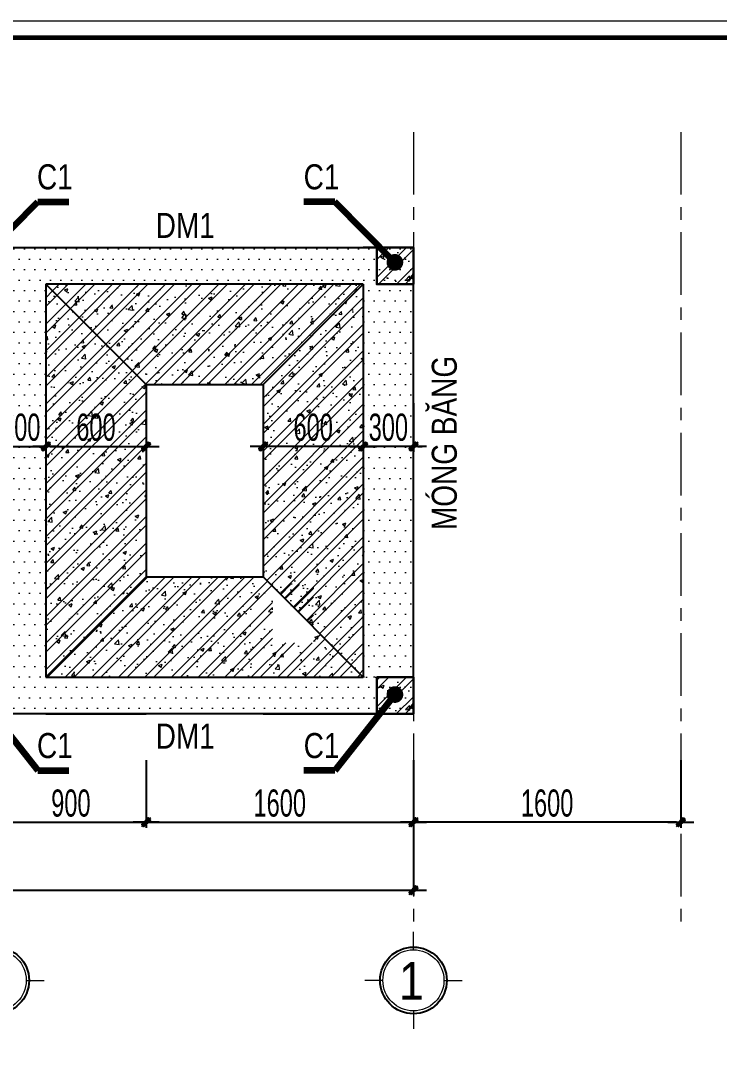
# Model space of a CAD drawing. Header units: millimetres. Extents: x 596422 to 1674380, y -367470 to 58862.
# Drawn here: x 1152442 to 1156622, y -45851 to -39636 of the extents above; entities that cross this region are included whole.
import ezdxf
from ezdxf.enums import TextEntityAlignment as Align

# ---------------------------------------------------------------- set-up
doc = ezdxf.new("R2010")
doc.units = ezdxf.units.MM
doc.header["$LTSCALE"] = 600
doc.header["$MEASUREMENT"] = 0
doc.linetypes.add('CENTER', pattern=[2, 1.25, -0.25, 0.25, -0.25])
doc.layers.get('0').update_dxf_attribs({"lineweight": 0})
doc.layers.get('Defpoints').update_dxf_attribs({"lineweight": 0})
for name, color, linetype, lineweight in [('EG Dim', 8, 'Continuous', 18), ('ISO', 33, 'Continuous', 15), ('LC Dim', 8, 'Continuous', 18), ('LC Hatch', 252, 'Continuous', 9), ('LC ISO', 153, 'Continuous', 13), ('LC Net dam 1', 30, 'Continuous', 30), ('LC Net thay', 7, 'Continuous', 25), ('LC Text1', 3, 'Continuous', 20), ('LC Text2', 7, 'Continuous', 25), ('truc', 76, 'CENTER', 9)]:
    doc.layers.add(name, color=color, linetype=linetype, lineweight=lineweight)
doc.layers.add('Khungten_LCDI', color=7, linetype='Continuous')
doc.layers.add('Kichthuoc', color=9, linetype='Continuous')
doc.styles.add('HOATBIF', font='hoatbif.shx', dxfattribs={"width": 0.65})
doc.styles.add('Khungten', font='VHAVAN.TTF', dxfattribs={"width": 0.9, "height": 5000})
doc.styles.add('LC 1', font='VHAVANB.TTF')
doc.styles.add('T2', font='VHARIAL.TTF', dxfattribs={"width": 0.8})
doc.styles.add('Title', font='VHAVAN.TTF', dxfattribs={"width": 0.8})
doc.dimstyles.new('1-100', dxfattribs={"dimscale": 300, "dimtxt": 1.2, "dimasz": 0.25, "dimexe": 0.5, "dimexo": 0, "dimgap": 0.3, "dimtad": 1, "dimdec": 0, "dimzin": 0, "dimdsep": 46, "dimtxsty": 'HOATBIF', "dimblk1": 'DOT', "dimblk2": 'DOT', "dimsah": 1, "dimcen": -1, "dimdle": 1, "dimclrd": 256, "dimclre": 256, "dimclrt": 4, "dimadec": 3, "dimazin": 2, "dimtfac": 0.333333, "dimtdec": 0, "dimtix": 1, "dimtmove": 2, "dimatfit": 3, "dimldrblk": 'DOT', "dimfxl": 1, "dimtvp": 0.833333, "dimtolj": 1, "dimtzin": 0, "dimarcsym": 0})
doc.dimstyles.new('1-20', dxfattribs={"dimscale": 100, "dimtxt": 2.5, "dimasz": 0.35, "dimexe": 0.5, "dimexo": 0, "dimgap": 0.8, "dimtad": 1, "dimdec": 0, "dimlfac": 0.2, "dimzin": 0, "dimdsep": 46, "dimtxsty": 'HOATBIF', "dimblk1": 'DOT', "dimblk2": 'DOT', "dimsah": 1, "dimcen": -1, "dimdle": 1, "dimclrd": 256, "dimclre": 256, "dimclrt": 4, "dimadec": 3, "dimazin": 2, "dimtfac": 0.333333, "dimtdec": 0, "dimtix": 1, "dimtmove": 2, "dimatfit": 3, "dimldrblk": 'DOT', "dimfxl": 1, "dimtvp": 0.833333, "dimtolj": 1, "dimtzin": 0, "dimarcsym": 0})
pattern_1 = [(50, (165150.67, 0), (215.178055, -18.82564), [22.5, -247.5]), (355, (165150.67, 0), (-41.6254, 225.65764), [18, -198]), (100.4514, (165168.6, -1.57), (173.552815, 206.831863), [19.122057, -210.342634]), (46.1842, (165150.67, 60), (320.172315, -49.655704), [33.75, -371.25]), (96.6356, (165177.35, 55.86), (280.39881, 292.23536), [28.68309, -315.5139]), (351.1842, (165150.67, 60), (280.39858, 292.23558), [27, -297]), (21, (165180.67, 45), (179.072116, -120.785667), [22.5, -247.5]), (326, (165180.67, 45), (72.9946, 217.545014), [18, -198]), (71.4514, (165195.6, 34.93), (252.06679, 96.75915), [19.122057, -210.342634]), (37.5, (165150.67, 0), (3.6479566, 99.868156), [0, -195.6, 0, -201, 0, -198.75]), (7.5, (165150.67, 0), (78.920861, 118.323514), [0, -114.6, 0, -191.1, 0, -75.75]), (327.5, (165083.77, 0), (160.146731, -6.7664615), [0, -75, 0, -234, 0, -310.5]), (317.5, (165053.77, 0), (174.95585, 30.031495), [0, -97.5, 0, -155.4, 0, -220.5]), (45, (165150.67, 0), (-79.549513, 79.549513), []), (45, (165203.71, 0), (-79.549513, 79.549513), [])]

# ---------------------------------------------------------------- blocks, each defined once
blk = doc.blocks.new('TTRUC')
at = {"layer": 'ISO'}
for p, q in [((0, 6.37), (0, 10.13)), ((-6.37, 0), (-10.13, 0)), ((6.37, 0), (10.13, 0)), ((0, -6.37), (0, -10.13))]:
    blk.add_line(p, q, dxfattribs=at)
blk.add_circle((0, 0), 6.37, dxfattribs=at)
at = {"layer": 'Kichthuoc'}
blk.add_circle((0, 0), 6.95, dxfattribs=at)
blk = doc.blocks.new('DOT')
at = {"layer": 'Kichthuoc', "color": 4}
blk.add_line((-1, -1), (1, 1), dxfattribs=at)
at = {"layer": 'Kichthuoc'}
blk.add_line((-3, 0), (3, 0), dxfattribs=at)
at = {"layer": 'Kichthuoc', "color": 4}
blk.add_lwpolyline([(0.5, 1), (-1, -0.5), (-0.5, -1), (1, 0.5)], close=True, dxfattribs=at)
blk = doc.blocks.new('*D996')
at = {"layer": 'Defpoints', "color": 0, "transparency": 16777216}
for p in [(1153191.7, -44060.7), (1154791.7, -44060.4), (1154791.7, -44432.4)]:
    blk.add_point(p, dxfattribs=at)
at = {"layer": 'EG Dim', "lineweight": -2, "transparency": 16777216}
for p, q in [((1153191.7, -44060.7), (1153191.7, -44464.9)), ((1154791.7, -44060.4), (1154791.7, -44464.9)), ((1153217.7, -44432.4), (1154765.7, -44432.4))]:
    blk.add_line(p, q, dxfattribs=at)
at = {"layer": 'EG Dim', "lineweight": -2, "transparency": 16777216, "xscale": 26, "yscale": 26, "zscale": 26, "rotation": 180}
blk.add_blockref('DOT', (1153191.7, -44432.4), dxfattribs=at)
at = {"layer": 'EG Dim', "lineweight": -2, "transparency": 16777216, "xscale": 26, "yscale": 26, "zscale": 26}
blk.add_blockref('DOT', (1154791.7, -44432.4), dxfattribs=at)
at = {"layer": 'EG Dim', "color": 4, "transparency": 16777216, "insert": (1153991.7, -44318.6), "char_height": 162.5, "attachment_point": 5, "style": 'HOATBIF'}
blk.add_mtext('\\A1;1600', dxfattribs=at)
blk = doc.blocks.new('_Dot')
at = {"color": 0, "linetype": 'ByBlock', "lineweight": -2}
blk.add_line((-0.5, 0), (-1, 0), dxfattribs=at)
at = {"color": 0, "linetype": 'ByBlock', "const_width": 0.5}
blk.add_lwpolyline([(-0.25, 0, 1), (0.25, 0, 1)], format="xyb", close=True, dxfattribs=at)
blk = doc.blocks.new('*D947')
at = {"layer": 'Defpoints', "color": 0, "transparency": 16777216}
for p in [(1147291.8, -44061.1), (1154791.7, -44060.8), (1154791.7, -44839.1)]:
    blk.add_point(p, dxfattribs=at)
at = {"layer": 'EG Dim', "lineweight": -2, "transparency": 16777216}
for p, q in [((1147291.8, -44061.1), (1147291.8, -44871.6)), ((1154791.7, -44060.8), (1154791.7, -44871.6)), ((1147317.8, -44839.1), (1154765.7, -44839.1))]:
    blk.add_line(p, q, dxfattribs=at)
at = {"layer": 'EG Dim', "lineweight": -2, "transparency": 16777216, "xscale": 26, "yscale": 26, "zscale": 26, "rotation": 180}
blk.add_blockref('DOT', (1147291.8, -44839.1), dxfattribs=at)
at = {"layer": 'EG Dim', "lineweight": -2, "transparency": 16777216, "xscale": 26, "yscale": 26, "zscale": 26}
blk.add_blockref('DOT', (1154791.7, -44839.1), dxfattribs=at)
at = {"layer": 'EG Dim', "color": 4, "transparency": 16777216, "insert": (1151041.8, -44725.3), "char_height": 162.5, "attachment_point": 5, "style": 'HOATBIF'}
blk.add_mtext('\\A1;7500', dxfattribs=at)
blk = doc.blocks.new('LCDI-new')
at = {"layer": 'Defpoints', "lineweight": 0}
blk.add_lwpolyline([(-1626044.71, 488105.01), (-1626044.71, 488402.01), (-1625624.71, 488402.01), (-1625624.71, 488105.01)], close=True, dxfattribs=at)
at = {"layer": 'Khungten_LCDI', "color": 5, "lineweight": 60}
blk.add_lwpolyline([(-1626032.71, 488107.01), (-1626032.71, 488400.01), (-1625626.71, 488400.01), (-1625626.71, 488107.01)], close=True, dxfattribs=at)
at = {"color": 2, "style": 'Title', "width": 1.824646}
for tag, p, p2 in [('TENBANVE1', (-1625663.58, 488164.65), (-1625629.32, 488164.65)), ('TENBANVE2', (-1625663.58, 488157.89), (-1625629.32, 488157.89))]:
    blk.add_attdef(tag, text='', height=2.5, dxfattribs=at).set_placement(p, p2, align=Align.FIT)
at = {"color": 7, "style": 'Khungten', "width": 0.8}
for tag, p in [('REVISION', (-1625637.72, 488146.05)), ('NGAYHT', (-1625637.25, 488137.42))]:
    blk.add_attdef(tag, text='', height=2, dxfattribs=at).set_placement(p, align=Align.CENTER)
at = {"color": 2, "style": 'Title', "width": 0.7}
blk.add_attdef('SOBANVE', text='', height=2.5, dxfattribs=at).set_placement((-1625637.09, 488114.55), align=Align.CENTER)
blk = doc.blocks.new('*D958')
at = {"layer": 'Defpoints', "color": 0, "transparency": 16777216}
for p in [(1152291.7, -44060.8), (1153191.7, -44060.4), (1153191.7, -44432.5)]:
    blk.add_point(p, dxfattribs=at)
at = {"layer": 'EG Dim', "lineweight": -2, "transparency": 16777216}
for p, q in [((1152291.7, -44060.8), (1152291.7, -44465)), ((1153191.7, -44060.4), (1153191.7, -44465)), ((1152317.7, -44432.5), (1153165.7, -44432.5))]:
    blk.add_line(p, q, dxfattribs=at)
at = {"layer": 'EG Dim', "lineweight": -2, "transparency": 16777216, "xscale": 26, "yscale": 26, "zscale": 26, "rotation": 180}
blk.add_blockref('DOT', (1152291.7, -44432.5), dxfattribs=at)
at = {"layer": 'EG Dim', "lineweight": -2, "transparency": 16777216, "xscale": 26, "yscale": 26, "zscale": 26}
blk.add_blockref('DOT', (1153191.7, -44432.5), dxfattribs=at)
at = {"layer": 'EG Dim', "color": 4, "transparency": 16777216, "insert": (1152741.7, -44318.7), "char_height": 162.5, "attachment_point": 5, "style": 'HOATBIF'}
blk.add_mtext('\\A1;900', dxfattribs=at)
blk = doc.blocks.new('*D959')
at = {"layer": 'Defpoints', "color": 0, "transparency": 16777216}
for p in [(1152291.7, -41923.7), (1152591.7, -41923.7), (1152591.7, -42182.9)]:
    blk.add_point(p, dxfattribs=at)
at = {"layer": 'EG Dim', "lineweight": -2, "transparency": 16777216}
for p, q in [((1152291.7, -41923.7), (1152291.7, -42215.4)), ((1152591.7, -41923.7), (1152591.7, -42215.4)), ((1152265.7, -42182.9), (1152239.7, -42182.9)), ((1152291.7, -42182.9), (1152591.7, -42182.9)), ((1152617.7, -42182.9), (1152643.7, -42182.9))]:
    blk.add_line(p, q, dxfattribs=at)
at = {"layer": 'EG Dim', "lineweight": -2, "transparency": 16777216, "xscale": 26, "yscale": 26, "zscale": 26}
blk.add_blockref('DOT', (1152291.7, -42182.9), dxfattribs=at)
at = {"layer": 'EG Dim', "lineweight": -2, "transparency": 16777216, "xscale": 26, "yscale": 26, "zscale": 26, "rotation": 180}
blk.add_blockref('DOT', (1152591.7, -42182.9), dxfattribs=at)
at = {"layer": 'EG Dim', "color": 4, "transparency": 16777216, "insert": (1152441.7, -42069.2), "char_height": 162.5, "attachment_point": 5, "style": 'HOATBIF'}
blk.add_mtext('\\A1;300', dxfattribs=at)
blk = doc.blocks.new('*D960')
at = {"layer": 'Defpoints', "color": 0, "transparency": 16777216}
for p in [(1152591.7, -41923.7), (1153191.7, -41923.7), (1153191.7, -42182.9)]:
    blk.add_point(p, dxfattribs=at)
at = {"layer": 'EG Dim', "lineweight": -2, "transparency": 16777216}
for p, q in [((1152591.7, -41923.7), (1152591.7, -42215.4)), ((1153191.7, -41923.7), (1153191.7, -42215.4)), ((1152617.7, -42182.9), (1153165.7, -42182.9))]:
    blk.add_line(p, q, dxfattribs=at)
at = {"layer": 'EG Dim', "lineweight": -2, "transparency": 16777216, "xscale": 26, "yscale": 26, "zscale": 26, "rotation": 180}
blk.add_blockref('DOT', (1152591.7, -42182.9), dxfattribs=at)
at = {"layer": 'EG Dim', "lineweight": -2, "transparency": 16777216, "xscale": 26, "yscale": 26, "zscale": 26}
blk.add_blockref('DOT', (1153191.7, -42182.9), dxfattribs=at)
at = {"layer": 'EG Dim', "color": 4, "transparency": 16777216, "insert": (1152891.7, -42069.2), "char_height": 162.5, "attachment_point": 5, "style": 'HOATBIF'}
blk.add_mtext('\\A1;600', dxfattribs=at)
blk = doc.blocks.new('*D961')
at = {"layer": 'Defpoints', "color": 0, "transparency": 16777216}
for p in [(1154491.7, -41923.9), (1154791.7, -41923.9), (1154491.7, -42183.1)]:
    blk.add_point(p, dxfattribs=at)
at = {"layer": 'EG Dim', "lineweight": -2, "transparency": 16777216}
for p, q in [((1154491.7, -41923.9), (1154491.7, -42215.6)), ((1154791.7, -41923.9), (1154791.7, -42215.6)), ((1154465.7, -42183.1), (1154439.7, -42183.1)), ((1154791.7, -42183.1), (1154491.7, -42183.1)), ((1154817.7, -42183.1), (1154843.7, -42183.1))]:
    blk.add_line(p, q, dxfattribs=at)
at = {"layer": 'EG Dim', "lineweight": -2, "transparency": 16777216, "xscale": 26, "yscale": 26, "zscale": 26}
blk.add_blockref('DOT', (1154491.7, -42183.1), dxfattribs=at)
at = {"layer": 'EG Dim', "lineweight": -2, "transparency": 16777216, "xscale": 26, "yscale": 26, "zscale": 26, "rotation": 180}
blk.add_blockref('DOT', (1154791.7, -42183.1), dxfattribs=at)
at = {"layer": 'EG Dim', "color": 4, "transparency": 16777216, "insert": (1154641.7, -42069.3), "char_height": 162.5, "attachment_point": 5, "style": 'HOATBIF'}
blk.add_mtext('\\A1;300', dxfattribs=at)
blk = doc.blocks.new('*D962')
at = {"layer": 'Defpoints', "color": 0, "transparency": 16777216}
for p in [(1153891.7, -41923.9), (1154491.7, -41923.9), (1153891.7, -42183.1)]:
    blk.add_point(p, dxfattribs=at)
at = {"layer": 'EG Dim', "lineweight": -2, "transparency": 16777216}
for p, q in [((1153891.7, -41923.9), (1153891.7, -42215.6)), ((1154491.7, -41923.9), (1154491.7, -42215.6)), ((1154465.7, -42183.1), (1153917.7, -42183.1))]:
    blk.add_line(p, q, dxfattribs=at)
at = {"layer": 'EG Dim', "lineweight": -2, "transparency": 16777216, "xscale": 26, "yscale": 26, "zscale": 26, "rotation": 180}
blk.add_blockref('DOT', (1153891.7, -42183.1), dxfattribs=at)
at = {"layer": 'EG Dim', "lineweight": -2, "transparency": 16777216, "xscale": 26, "yscale": 26, "zscale": 26}
blk.add_blockref('DOT', (1154491.7, -42183.1), dxfattribs=at)
at = {"layer": 'EG Dim', "color": 4, "transparency": 16777216, "insert": (1154191.7, -42069.3), "char_height": 162.5, "attachment_point": 5, "style": 'HOATBIF'}
blk.add_mtext('\\A1;600', dxfattribs=at)
blk = doc.blocks.new('*D1150')
at = {"layer": 'Defpoints', "color": 0, "transparency": 16777216}
for p in [(1154791.8, -44060.6), (1156391.7, -44060.5), (1154791.8, -44432.4)]:
    blk.add_point(p, dxfattribs=at)
at = {"layer": 'EG Dim', "lineweight": -2, "transparency": 16777216}
for p, q in [((1154791.8, -44060.6), (1154791.8, -44464.9)), ((1156391.7, -44060.5), (1156391.7, -44464.9)), ((1156365.7, -44432.4), (1154817.8, -44432.4))]:
    blk.add_line(p, q, dxfattribs=at)
at = {"layer": 'EG Dim', "lineweight": -2, "transparency": 16777216, "xscale": 26, "yscale": 26, "zscale": 26, "rotation": 180}
blk.add_blockref('DOT', (1154791.8, -44432.4), dxfattribs=at)
at = {"layer": 'EG Dim', "lineweight": -2, "transparency": 16777216, "xscale": 26, "yscale": 26, "zscale": 26}
blk.add_blockref('DOT', (1156391.7, -44432.4), dxfattribs=at)
at = {"layer": 'EG Dim', "color": 4, "transparency": 16777216, "insert": (1155591.8, -44318.6), "char_height": 162.5, "attachment_point": 5, "style": 'HOATBIF'}
blk.add_mtext('\\A1;1600', dxfattribs=at)

msp = doc.modelspace()

# ---------------------------------------------------------------- hatches: boundary and pattern name
at = {"layer": 'LC Hatch'}
h = msp.add_hatch(dxfattribs=at)
h.set_pattern_fill('DOTS', color=256, scale=1000)
h.set_pattern_definition([(0, (165150.67, 0), (31.25, 62.5), [0, -62.5])])
h.paths.add_polyline_path([(1154791.7, -40993), (1153291.7, -40993.3), (1152591.7, -40993.3), (1152291.7, -40993.3), (1152291.7, -43563.7), (1152291.7, -43563.7), (1152291.7, -43783.3), (1154791.7, -43783.3), (1154791.7, -43563.3)])
h.paths.add_polyline_path([(1152591.7, -41212.9), (1154491.7, -41213), (1154491.7, -43563.7), (1152591.7, -43563.7)], flags=16)
h.paths.add_polyline_path([(1153191.7, -41812.9), (1154491.7, -41812.9), (1154491.7, -42963.7), (1153191.7, -42963.7)], flags=0)
h = msp.add_hatch(dxfattribs=at)
h.set_pattern_fill('BTCT', color=256, scale=30, style=0)
h.set_pattern_definition([(50, (490275.5, -34547.2), (215.178055, -18.82564), [22.5, -247.5]), (355, (490275.5, -34547.2), (-41.6254, 225.65764), [18, -198]), (100.4514, (490293.43, -34548.77), (173.552815, 206.83186), [19.12206, -210.342634]), (46.1842, (490275.5, -34487.2), (320.17231, -49.6557), [33.75, -371.25]), (96.6356, (490302.18, -34491.34), (280.39881, 292.23536), [28.68309, -315.5139]), (351.1842, (490275.5, -34487.2), (280.39858, 292.23558), [27, -297]), (21, (490305.5, -34502.2), (179.072116, -120.785667), [22.5, -247.5]), (326, (490305.5, -34502.2), (72.9946, 217.54501), [18, -198]), (71.4514, (490320.42, -34512.27), (252.06679, 96.75915), [19.12206, -210.342634]), (37.5, (490275.5, -34547.2), (3.647957, 99.868156), [0, -195.6, 0, -201, 0, -198.75]), (7.5, (490275.5, -34547.2), (78.920861, 118.323514), [0, -114.6, 0, -191.1, 0, -75.75]), (327.5, (490208.6, -34547.2), (160.146731, -6.766462), [0, -75, 0, -234, 0, -310.5]), (317.5, (490178.6, -34547.2), (174.95585, 30.031495), [0, -97.5, 0, -155.4, 0, -220.5]), (45, (490275.5, -34547.2), (-79.549513, 79.549513), []), (45, (490328.53, -34547.2), (-79.549513, 79.549513), [])])
h.paths.add_polyline_path([(1154791.7, -41212.9), (1154791.7, -40993.1), (1154571.7, -40993.1), (1154571.7, -41213.1)])
h = msp.add_hatch(dxfattribs=at)
h.set_pattern_fill('BTCT', color=256, scale=30, style=0)
h.set_pattern_definition([(50, (490275.5, -34547.2), (215.178055, -18.82564), [22.5, -247.5]), (355, (490275.5, -34547.2), (-41.6254, 225.65764), [18, -198]), (100.4514, (490293.43, -34548.77), (173.552815, 206.83186), [19.12206, -210.342634]), (46.1842, (490275.5, -34487.2), (320.17231, -49.6557), [33.75, -371.25]), (96.6356, (490302.18, -34491.34), (280.39881, 292.23536), [28.68309, -315.5139]), (351.1842, (490275.5, -34487.2), (280.39858, 292.23558), [27, -297]), (21, (490305.5, -34502.2), (179.072116, -120.785667), [22.5, -247.5]), (326, (490305.5, -34502.2), (72.9946, 217.54501), [18, -198]), (71.4514, (490320.42, -34512.27), (252.06679, 96.75915), [19.12206, -210.342634]), (37.5, (490275.5, -34547.2), (3.647957, 99.868156), [0, -195.6, 0, -201, 0, -198.75]), (7.5, (490275.5, -34547.2), (78.920861, 118.323514), [0, -114.6, 0, -191.1, 0, -75.75]), (327.5, (490208.6, -34547.2), (160.146731, -6.766462), [0, -75, 0, -234, 0, -310.5]), (317.5, (490178.6, -34547.2), (174.95585, 30.031495), [0, -97.5, 0, -155.4, 0, -220.5]), (45, (490275.5, -34547.2), (-79.549513, 79.549513), []), (45, (490328.53, -34547.2), (-79.549513, 79.549513), [])])
h.paths.add_polyline_path([(1154791.7, -41212.9), (1154791.7, -40993.1), (1154571.7, -40993.1), (1154571.7, -41213.1)])
h = msp.add_hatch(dxfattribs=at)
h.set_pattern_fill('BTCT', color=256, scale=30, style=0)
h.set_pattern_definition(pattern_1)
h.paths.add_polyline_path([(1154491.7, -41213), (1152591.7, -41212.9), (1153191.7, -41812.9), (1153891.7, -41812.9)])
h = msp.add_hatch(dxfattribs=at)
h.set_pattern_fill('BTCT', color=256, scale=30, style=0)
h.set_pattern_definition(pattern_1)
h.paths.add_polyline_path([(1153191.7, -41812.9), (1152591.7, -41212.9), (1152591.7, -43563.7), (1153191.7, -42963.7)])
h = msp.add_hatch(dxfattribs=at)
h.set_pattern_fill('BTCT', color=256, scale=30, style=0)
h.set_pattern_definition([(50, (163550.67, -0.16), (215.178055, -18.82564), [22.5, -247.5]), (355, (163550.67, -0.16), (-41.6254, 225.65764), [18, -198]), (100.4514, (163568.6, -1.72), (173.552815, 206.831863), [19.122057, -210.342634]), (46.1842, (163550.67, 59.84), (320.172315, -49.655704), [33.75, -371.25]), (96.6356, (163577.35, 55.7), (280.39881, 292.23536), [28.68309, -315.5139]), (351.1842, (163550.67, 59.84), (280.39858, 292.23558), [27, -297]), (21, (163580.67, 44.84), (179.072116, -120.785667), [22.5, -247.5]), (326, (163580.67, 44.84), (72.9946, 217.545014), [18, -198]), (71.4514, (163595.6, 34.78), (252.06679, 96.75915), [19.122057, -210.342634]), (37.5, (163550.67, -0.155), (3.6479566, 99.868156), [0, -195.6, 0, -201, 0, -198.75]), (7.5, (163550.67, -0.16), (78.920861, 118.323514), [0, -114.6, 0, -191.1, 0, -75.75]), (327.5, (163483.77, -0.155), (160.146731, -6.7664615), [0, -75, 0, -234, 0, -310.5]), (317.5, (163453.77, -0.16), (174.95585, 30.031495), [0, -97.5, 0, -155.4, 0, -220.5]), (45, (163550.67, -0.16), (-79.549513, 79.549513), []), (45, (163603.71, -0.16), (-79.549513, 79.549513), [])])
h.paths.add_polyline_path([(1154491.7, -41213), (1153891.7, -41813), (1153891.7, -42963.9), (1154491.7, -43563.9)])
h = msp.add_hatch(dxfattribs=at)
h.set_pattern_fill('BTCT', color=256, scale=30, style=0)
h.set_pattern_definition(pattern_1)
h.paths.add_polyline_path([(1153891.7, -42963.9), (1153191.7, -42963.7), (1152591.7, -43563.7), (1154571.7, -43563.7), (1154571.7, -43563.3), (1154791.7, -43563.3), (1154491.7, -43563.7)])
h.paths.add_polyline_path([(1154192.7, -43357.9), (1154192.7, -43010.1), (1153948.9, -43010.1), (1153948.9, -43357.9)], flags=16)
h = msp.add_hatch(dxfattribs=at)
h.set_pattern_fill('BTCT', color=256, scale=30, style=0)
h.set_pattern_definition([(50, (490275.5, -37117.64), (215.178055, -18.82564), [22.5, -247.5]), (355, (490275.5, -37117.64), (-41.6254, 225.65764), [18, -198]), (100.4514, (490293.43, -37119.2), (173.552815, 206.83186), [19.12206, -210.342634]), (46.1842, (490275.5, -37057.64), (320.17231, -49.6557), [33.75, -371.25]), (96.6356, (490302.18, -37061.78), (280.39881, 292.23536), [28.68309, -315.5139]), (351.1842, (490275.5, -37057.64), (280.39858, 292.23558), [27, -297]), (21, (490305.5, -37072.64), (179.072116, -120.785667), [22.5, -247.5]), (326, (490305.5, -37072.64), (72.9946, 217.54501), [18, -198]), (71.4514, (490320.42, -37082.7), (252.06679, 96.75915), [19.12206, -210.342634]), (37.5, (490275.5, -37117.64), (3.647957, 99.868156), [0, -195.6, 0, -201, 0, -198.75]), (7.5, (490275.5, -37117.64), (78.920861, 118.323514), [0, -114.6, 0, -191.1, 0, -75.75]), (327.5, (490208.6, -37117.64), (160.146731, -6.766462), [0, -75, 0, -234, 0, -310.5]), (317.5, (490178.6, -37117.64), (174.95585, 30.031495), [0, -97.5, 0, -155.4, 0, -220.5]), (45, (490275.5, -37117.64), (-79.549513, 79.549513), []), (45, (490328.53, -37117.64), (-79.549513, 79.549513), [])])
h.paths.add_polyline_path([(1154791.7, -43783.3), (1154791.7, -43563.6), (1154571.7, -43563.6), (1154571.7, -43783.6)])
h = msp.add_hatch(dxfattribs=at)
h.set_pattern_fill('BTCT', color=256, scale=30, style=0)
h.set_pattern_definition([(50, (490275.5, -37117.64), (215.178055, -18.82564), [22.5, -247.5]), (355, (490275.5, -37117.64), (-41.6254, 225.65764), [18, -198]), (100.4514, (490293.43, -37119.2), (173.552815, 206.83186), [19.12206, -210.342634]), (46.1842, (490275.5, -37057.64), (320.17231, -49.6557), [33.75, -371.25]), (96.6356, (490302.18, -37061.78), (280.39881, 292.23536), [28.68309, -315.5139]), (351.1842, (490275.5, -37057.64), (280.39858, 292.23558), [27, -297]), (21, (490305.5, -37072.64), (179.072116, -120.785667), [22.5, -247.5]), (326, (490305.5, -37072.64), (72.9946, 217.54501), [18, -198]), (71.4514, (490320.42, -37082.7), (252.06679, 96.75915), [19.12206, -210.342634]), (37.5, (490275.5, -37117.64), (3.647957, 99.868156), [0, -195.6, 0, -201, 0, -198.75]), (7.5, (490275.5, -37117.64), (78.920861, 118.323514), [0, -114.6, 0, -191.1, 0, -75.75]), (327.5, (490208.6, -37117.64), (160.146731, -6.766462), [0, -75, 0, -234, 0, -310.5]), (317.5, (490178.6, -37117.64), (174.95585, 30.031495), [0, -97.5, 0, -155.4, 0, -220.5]), (45, (490275.5, -37117.64), (-79.549513, 79.549513), []), (45, (490328.53, -37117.64), (-79.549513, 79.549513), [])])
h.paths.add_polyline_path([(1154791.7, -43783.3), (1154791.7, -43563.6), (1154571.7, -43563.6), (1154571.7, -43783.6)])

# ---------------------------------------------------------------- linework, layer by layer
at = {"layer": 'LC Net dam 1'}
for points in [[(1154571.7, -40992.9), (1154791.7, -40992.9), (1154791.7, -41212.9), (1154571.7, -41212.9)], [(1154571.7, -40992.9), (1154791.7, -40992.9), (1154791.7, -41212.9), (1154571.7, -41212.9)], [(1154571.7, -43563.3), (1154791.7, -43563.3), (1154791.7, -43783.3), (1154571.7, -43783.3)], [(1154571.7, -43563.3), (1154791.7, -43563.3), (1154791.7, -43783.3), (1154571.7, -43783.3)]]:
    msp.add_lwpolyline(points, close=True, dxfattribs=at)
at = {"layer": 'LC Net thay'}
for p, q in [((1152591.7, -40993.3), (1153291.7, -40993.3)), ((1153291.7, -40993.3), (1154791.7, -40993)), ((1153791.7, -40993), (1153791.7, -40993.4)), ((1152591.7, -41212.9), (1153191.7, -41812.9)), ((1153891.7, -41813), (1154491.7, -41213)), ((1153191.7, -41812.9), (1153191.7, -42963.7)), ((1153191.7, -41812.9), (1153891.7, -41813)), ((1153891.7, -41813), (1153891.7, -42963.9)), ((1153191.7, -42963.7), (1152591.7, -43563.7)), ((1153191.7, -42963.7), (1153891.7, -42963.9)), ((1153891.7, -42963.9), (1154491.7, -43563.9)), ((1152591.7, -43783.7), (1153191.7, -43783.7)), ((1153191.7, -43783.3), (1153191.7, -43783.7)), ((1153891.7, -43783.5), (1154791.7, -43783.5))]:
    msp.add_line(p, q, dxfattribs=at)
for points in [[(1152591.7, -43783.3), (1152591.7, -43783.7), (1152291.7, -43783.7), (1152291.7, -40993.3), (1152591.7, -40993.3)], [(1154491.7, -43783.5), (1154791.7, -43783.5), (1154791.7, -40993), (1154491.7, -40993), (1154491.7, -40993.4)], [(1152591.7, -41212.9), (1152591.7, -43563.7)], [(1154491.7, -41213), (1152591.7, -41212.9)], [(1154491.7, -41213), (1154491.7, -43563.9)], [(1154791.7, -43563.9), (1154791.7, -43563.9), (1154791.7, -43783.5), (1152291.7, -43783.3), (1152291.7, -43563.7), (1152291.9, -43563.7)], [(1152591.7, -43563.7), (1154491.7, -43563.9)]]:
    msp.add_lwpolyline(points, dxfattribs=at)
at = {"layer": 'truc', "ltscale": 0.5}
for p, q in [((1154791.4, -40301.6), (1154791.8, -45088.1)), ((1156391.4, -40301.6), (1156391.8, -45088.1))]:
    msp.add_line(p, q, dxfattribs=at)

# ---------------------------------------------------------------- block references
at = {"layer": 'Kichthuoc', "xscale": 50.00000000005321, "yscale": 50.00000000005321, "zscale": 50.00000000005321}
msp.add_blockref('LCDI-new', (82444830.9, -24459736.4), dxfattribs=at)
at = {"layer": 'LC ISO', "xscale": 28.69141044115101, "yscale": 28.69141044115101, "zscale": 28.69141044115101}
for p in [(1152291.8, -45378.8), (1154791.8, -45378.8)]:
    msp.add_blockref('TTRUC', p, dxfattribs=at)

# ---------------------------------------------------------------- texts
at = {"layer": 'LC Text1', "ltscale": 0.2, "style": 'LC 1', "width": 0.9}
msp.add_text('1', height=224.7, dxfattribs=at).set_placement((1154779.8, -45561.6), align=Align.BOTTOM_CENTER)
at = {"layer": 'LC Text2', "style": 'T2', "width": 0.8}
for s, p in [('c1', (1152538.8, -40644.8)), ('c1', (1154134.7, -40644.8)), ('dm1', (1153249.3, -40935.5)), ('dm1', (1153249.3, -43991.8)), ('c1', (1152538.8, -44048.5)), ('c1', (1154134.9, -44048.5))]:
    msp.add_text(s, height=150, dxfattribs=at).set_placement(p)
msp.add_text('mãng b¨ng', height=150, rotation=90, dxfattribs=at).set_placement((1155051.4, -42684))

# ---------------------------------------------------------------- dimensions: what is measured, and where the dimension line sits
at = {"layer": 'EG Dim'}
for base, p1, p2, picture, middle in [((1152591.7, -42182.9), (1152291.7, -41923.7), (1152591.7, -41923.7), '*D959', (1152441.7, -42069.2)), ((1153191.7, -42182.9), (1152591.7, -41923.7), (1153191.7, -41923.7), '*D960', (1152891.7, -42069.2)), ((1154791.7, -44839.1), (1147291.8, -44061.1), (1154791.7, -44060.8), '*D947', (1151041.8, -44725.3)), ((1153191.7, -44432.5), (1152291.7, -44060.8), (1153191.7, -44060.4), '*D958', (1152741.7, -44318.7)), ((1154791.7, -44432.4), (1153191.7, -44060.7), (1154791.7, -44060.4), '*D996', (1153991.7, -44318.6)), ((1154791.8, -44432.4), (1156391.7, -44060.5), (1154791.8, -44060.6), '*D1150', (1155591.8, -44318.6))]:
    dim = msp.add_linear_dim(base=base, p1=p1, p2=p2, dimstyle='1-100', override={"dimscale": 65, "dimtxt": 2.5, "dimasz": 0.4, "dimgap": 0.5}, dxfattribs=at)
    dim.commit()
    dim.dimension.update_dxf_attribs({"geometry": picture, "text_midpoint": middle})
for base, p1, p2, picture, middle in [((1153891.7, -42183.1), (1154491.7, -41923.9), (1153891.7, -41923.9), '*D962', (1154191.7, -42069.3)), ((1154491.7, -42183.1), (1154791.7, -41923.9), (1154491.7, -41923.9), '*D961', (1154641.7, -42069.3))]:
    dim = msp.add_linear_dim(base=base, p1=p1, p2=p2, angle=180, dimstyle='1-100', override={"dimscale": 65, "dimtxt": 2.5, "dimasz": 0.4, "dimgap": 0.5}, dxfattribs=at)
    dim.commit()
    dim.dimension.update_dxf_attribs({"geometry": picture, "text_midpoint": middle})

# ---------------------------------------------------------------- leaders
at = {"layer": 'LC Dim', "ltscale": 2}
for points in [[(1152184.6, -41081.7), (1152544.4, -40719.8), (1152729.8, -40719.8)], [(1154680.8, -41081.7), (1154321, -40719.8), (1154135.6, -40719.8)], [(1152184.6, -43668.2), (1152544.4, -44123.5), (1152729.8, -44123.5)], [(1154681, -43668.2), (1154321.3, -44123.5), (1154135.8, -44123.5)]]:
    msp.add_leader(points, dimstyle='1-20', override={"dimasz": 1, "dimlwd": 65535}, dxfattribs=at)

doc.saveas('drawing.dxf')
